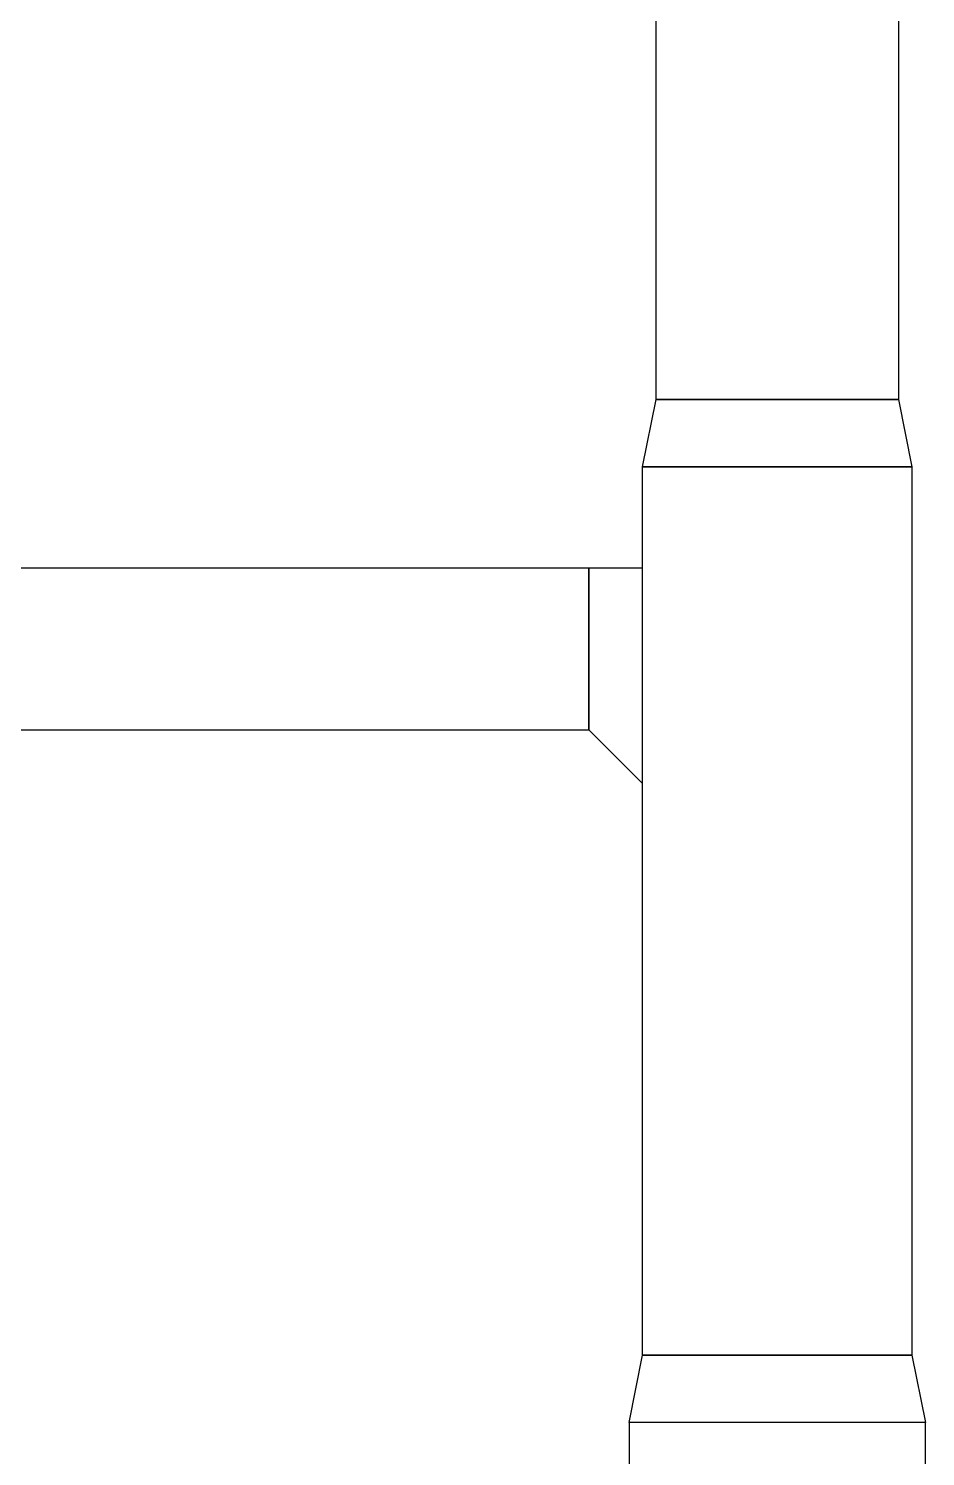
# Model space of a CAD drawing. Header units: inches. Extents: x -172 to 5713, y -54 to 3470.
# Drawn here: x 619.7 to 786.2, y 1672.6 to 1937.7 of the extents above; entities that cross this region are included whole.
import ezdxf

# ---------------------------------------------------------------- set-up
doc = ezdxf.new("R2010")
doc.units = ezdxf.units.IN
doc.header["$MEASUREMENT"] = 0
doc.layers.add('MTY-UFLEME-KANALI', color=20, linetype='Continuous')

msp = doc.modelspace()

# ---------------------------------------------------------------- linework, layer by layer
at = {"layer": 'MTY-UFLEME-KANALI'}
for points in [[(736.19, 2154.53), (781.19, 2154.53), (781.19, 1868.85), (736.19, 1868.85)], [(783.69, 1856.35), (733.69, 1856.35), (736.19, 1868.85), (781.19, 1868.85)], [(733.69, 1856.35), (783.69, 1856.35), (783.69, 1691.42), (733.69, 1691.42)], [(723.69, 1837.52), (608.14, 1837.52), (608.14, 1807.52), (723.69, 1807.52)], [(733.69, 1797.52), (733.69, 1837.52), (723.69, 1837.52), (723.69, 1807.52)], [(786.19, 1678.92), (731.19, 1678.92), (733.69, 1691.42), (783.69, 1691.42)], [(786.19, 1571.46), (786.19, 1678.92), (731.19, 1678.92), (731.19, 1571.46)]]:
    msp.add_lwpolyline(points, close=True, dxfattribs=at)

doc.saveas('drawing.dxf')
